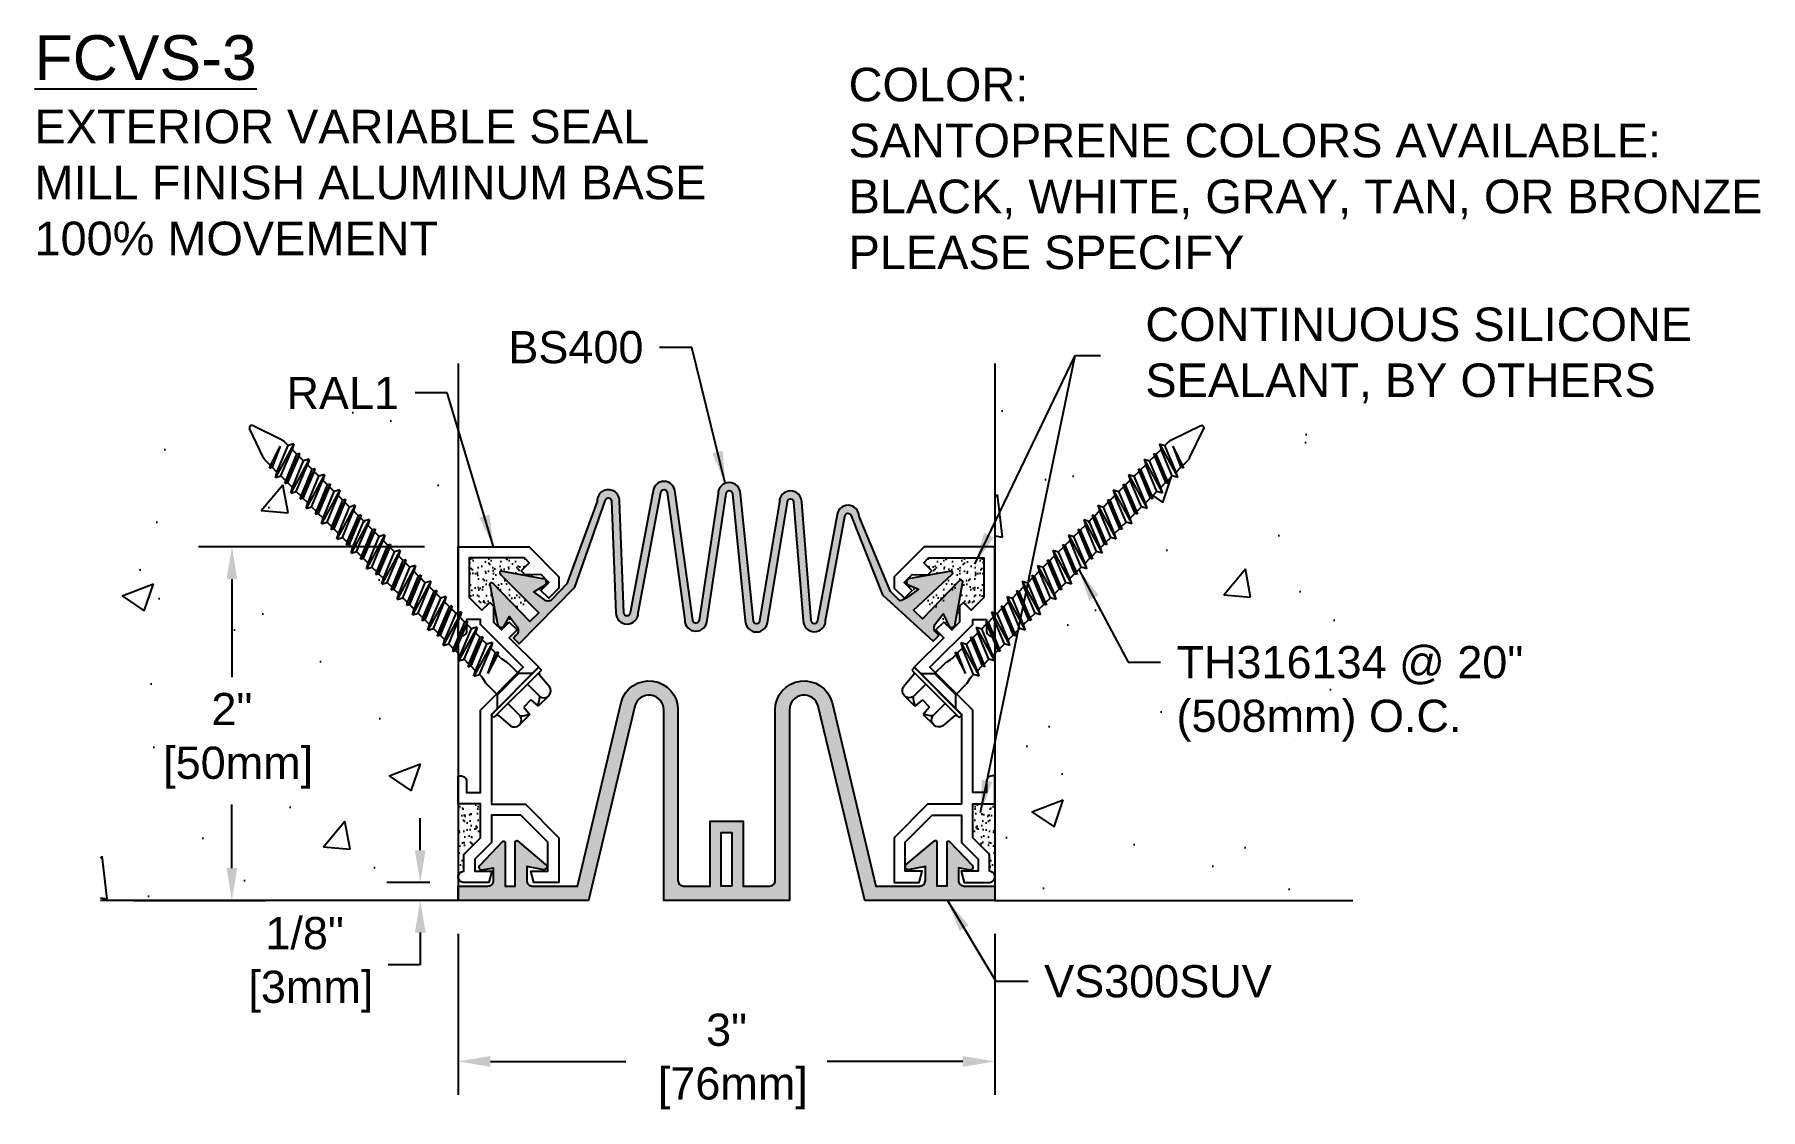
# Model space of a CAD drawing. Header units: inches. Extents: x -0.51 to 9.13, y 2.14 to 8.15.
import ezdxf

# ---------------------------------------------------------------- set-up
doc = ezdxf.new("R2010")
doc.units = ezdxf.units.IN
doc.header["$MEASUREMENT"] = 0
for name, color, linetype in [('Anchors', 4, 'Continuous'), ('Conditions', 1, 'Continuous'), ('Dimensions', 3, 'Continuous'), ('Fillers', 2, 'Continuous'), ('Metals', 7, 'Continuous'), ('Text', 2, 'Continuous')]:
    doc.layers.add(name, color=color, linetype=linetype)
doc.styles.add('Arial', font='arial.ttf')
doc.dimstyles.new('Arial', dxfattribs={"dimtxt": 0.18, "dimasz": 0.18, "dimexe": 0.1875, "dimexo": 0.1875, "dimgap": 0.09, "dimtad": 0, "dimtih": 1, "dimtoh": 1, "dimdec": 4, "dimzin": 0, "dimdsep": 46, "dimlunit": 4, "dimtxsty": 'Arial', "dimcen": 0.09, "dimadec": 0, "dimazin": 0, "dimtfac": 1, "dimtdec": 4, "dimtofl": 0, "dimtmove": 0, "dimatfit": 3, "dimfxl": 0, "dimfrac": 2, "dimtolj": 1, "dimtzin": 0, "dimarcsym": 0})
pattern_1 = [(142.5, (6.708483, 0), (0.0020473, 0.06262177), [0, -0.0494, 0, -0.05525, 0, -0.0528125]), (172.5, (6.70848, 0), (-0.0575177, 0.0917197), [0, -0.02665, 0, -0.044525, 0, -0.0170625]), (212.5, (6.74846, 0), (-0.1012096, 0.0001839), [0, -0.01625, 0, -0.0585, 0, -0.076375]), (222.5, (6.74846, 0), (-0.0976991, 0.0285245), [0, -0.008125, 0, -0.03835, 0, -0.043875])]

# ---------------------------------------------------------------- blocks, each defined once
blk = doc.blocks.new('A$CB0F2')
blk.add_lwpolyline([(0.029, 0.0023, -0.958439), (0.0317, 0.0642), (0.0317, 0.1582), (0.1247, 0.2512), (0.1247, 0.4422), (0.0007, 0.4422), (0.0007, 0.5972), (0.0167, 0.5972, -0.414214), (0.0477, 0.5662), (0.0477, 0.5042), (0.1247, 0.5042), (0.1247, 0.9649), (0.3641, 1.2043), (0.1247, 1.4438), (0.1247, 1.4712), (0.0477, 1.4712), (0.0477, 1.4092, -0.414214), (0.0167, 1.3782), (0.0007, 1.3782), (0.0007, 1.8772), (0.397, 1.8772), (0.5637, 1.7105), (0.5637, 1.6471), (0.507, 1.5904), (0.4631, 1.6343), (0.5077, 1.6788), (0.4638, 1.7226), (0.3755, 1.7219), (0.3535, 1.7439), (0.3981, 1.7884), (0.3713, 1.8152), (0.0627, 1.8152), (0.0627, 1.5935), (0.1329, 1.5232), (0.1768, 1.5671), (0.1987, 1.5452), (0.1987, 1.4575), (0.2425, 1.4136), (0.2864, 1.4575), (0.3302, 1.4136), (0.2864, 1.3698), (0.4518, 1.2043), (0.1867, 0.9392), (0.1867, 0.4392), (0.3767, 0.4392), (0.5637, 0.2522), (0.5637, 0.0022), (0.4233, 0.0022), (0.4067, 0.0642), (0.5017, 0.0642), (0.5017, 0.2265), (0.351, 0.3772), (0.1867, 0.3772), (0.1867, 0.2255), (0.0937, 0.1325), (0.0937, 0.0642), (0.1887, 0.0642), (0.172, 0.0022), (0.029, 0.0022)], format="xyb")
blk = doc.blocks.new('ral1')
blk.add_blockref('A$CB0F2', (-0.029, -0.0022))
blk = doc.blocks.new('Th316134')
for p, q in [((-0.0968, 1.8775), (-0.0272, 1.8775)), ((-0.0233, 1.8325), (-0.0272, 1.8775)), ((0.0232, 1.8325), (0.0272, 1.8775)), ((0.0272, 1.8775), (0.0967, 1.8775)), ((-0.1352, 1.779), (-0.129, 1.8501)), ((-0.0645, 1.7688), (-0.0645, 1.8501)), ((-0.0233, 1.8325), (0.0232, 1.8325)), ((0.0645, 1.7688), (0.0645, 1.8501)), ((0.1352, 1.779), (0.129, 1.8501)), ((-0.1568, 1.75), (-0.1568, 1.7688)), ((-0.1568, 1.7688), (0.1567, 1.7688)), ((-0.1568, 1.75), (0.1567, 1.75)), ((-0.1148, 1.75), (-0.0698, 1.705)), ((-0.0698, 1.705), (-0.0698, 1.6379)), ((-0.0698, 1.705), (0.0697, 1.705)), ((0.1148, 1.75), (0.0697, 1.705)), ((0.0697, 1.705), (0.0697, 1.6379)), ((0.1567, 1.7688), (0.1567, 1.75)), ((-0.0687, 1.6283), (-0.0633, 1.6023)), ((0.0687, 1.6283), (0.0633, 1.6023)), ((-0.0863, 1.5156), (0.0862, 1.5664)), ((-0.0737, 1.5664), (0.0321, 1.6029)), ((-0.0737, 1.5664), (-0.0623, 1.5726)), ((-0.0737, 1.5664), (-0.0623, 1.5602)), ((-0.0623, 1.5726), (0.0321, 1.6029)), ((0.0321, 1.6029), (-0.0623, 1.5602)), ((-0.0623, 1.5927), (-0.0623, 1.5726)), ((0.0623, 1.5793), (-0.0623, 1.5285)), ((-0.0623, 1.5602), (-0.0623, 1.5285)), ((0.0623, 1.5535), (-0.0623, 1.5027)), ((0.0623, 1.5927), (0.0623, 1.5793)), ((0.0862, 1.5664), (0.0623, 1.5793)), ((0.0862, 1.5664), (0.0623, 1.5535)), ((0.0623, 1.5535), (0.0623, 1.5218)), ((-0.0863, 1.5156), (-0.0623, 1.5285)), ((-0.0863, 1.5156), (-0.0623, 1.5027)), ((-0.0863, 1.4141), (0.0862, 1.4648)), ((-0.0737, 1.4648), (0.0737, 1.5156)), ((-0.0737, 1.4648), (-0.0623, 1.471)), ((-0.0737, 1.4648), (-0.0623, 1.4587)), ((-0.0623, 1.471), (0.0623, 1.5218)), ((0.0623, 1.5095), (-0.0623, 1.4587)), ((-0.0623, 1.5027), (-0.0623, 1.471)), ((0.0623, 1.4778), (-0.0623, 1.427)), ((-0.0623, 1.4587), (-0.0623, 1.427)), ((0.0623, 1.4519), (-0.0623, 1.4011)), ((0.0737, 1.5156), (0.0623, 1.5218)), ((0.0737, 1.5156), (0.0623, 1.5095)), ((0.0623, 1.5095), (0.0623, 1.4778)), ((0.0862, 1.4648), (0.0623, 1.4778)), ((0.0862, 1.4648), (0.0623, 1.4519)), ((0.0623, 1.4519), (0.0623, 1.4202)), ((-0.0863, 1.4141), (-0.0623, 1.427)), ((-0.0863, 1.4141), (-0.0623, 1.4011)), ((-0.0737, 1.3633), (0.0737, 1.4141)), ((-0.0623, 1.3694), (0.0623, 1.4202)), ((0.0623, 1.4079), (-0.0623, 1.3571)), ((-0.0623, 1.4011), (-0.0623, 1.3694)), ((0.0623, 1.3762), (-0.0623, 1.3254)), ((0.0737, 1.4141), (0.0623, 1.4202)), ((0.0737, 1.4141), (0.0623, 1.4079)), ((0.0623, 1.4079), (0.0623, 1.3762)), ((0.0862, 1.3633), (0.0623, 1.3762)), ((-0.0863, 1.3125), (0.0862, 1.3633)), ((-0.0863, 1.3125), (-0.0623, 1.3254)), ((-0.0863, 1.3125), (-0.0623, 1.2996)), ((-0.0737, 1.3633), (-0.0623, 1.3694)), ((-0.0737, 1.3633), (-0.0623, 1.3571)), ((-0.0737, 1.2617), (0.0737, 1.3125)), ((-0.0623, 1.3571), (-0.0623, 1.3254)), ((0.0623, 1.3504), (-0.0623, 1.2996)), ((-0.0623, 1.2679), (0.0623, 1.3187)), ((0.0623, 1.3063), (-0.0623, 1.2556)), ((-0.0623, 1.2996), (-0.0623, 1.2679)), ((0.0862, 1.3633), (0.0623, 1.3504)), ((0.0623, 1.3504), (0.0623, 1.3187)), ((0.0737, 1.3125), (0.0623, 1.3187)), ((0.0737, 1.3125), (0.0623, 1.3063)), ((0.0623, 1.3063), (0.0623, 1.2746)), ((-0.0863, 1.2109), (0.0862, 1.2617)), ((-0.0863, 1.2109), (-0.0623, 1.2239)), ((-0.0863, 1.2109), (-0.0623, 1.198)), ((-0.0737, 1.2617), (-0.0623, 1.2679)), ((-0.0737, 1.2617), (-0.0623, 1.2556)), ((-0.0737, 1.1602), (0.0737, 1.2109)), ((0.0623, 1.2746), (-0.0623, 1.2239)), ((-0.0623, 1.2556), (-0.0623, 1.2239)), ((0.0623, 1.2488), (-0.0623, 1.198)), ((-0.0623, 1.1663), (0.0623, 1.2171)), ((0.0862, 1.2617), (0.0623, 1.2746)), ((0.0862, 1.2617), (0.0623, 1.2488)), ((0.0623, 1.2488), (0.0623, 1.2171)), ((0.0737, 1.2109), (0.0623, 1.2171)), ((0.0737, 1.2109), (0.0623, 1.2048)), ((-0.0863, 1.1094), (0.0862, 1.1602)), ((-0.0737, 1.1602), (-0.0623, 1.1663)), ((-0.0737, 1.1602), (-0.0623, 1.154)), ((0.0623, 1.2048), (-0.0623, 1.154)), ((-0.0623, 1.198), (-0.0623, 1.1663)), ((0.0623, 1.1731), (-0.0623, 1.1223)), ((-0.0623, 1.154), (-0.0623, 1.1223)), ((0.0623, 1.1472), (-0.0623, 1.0965)), ((0.0623, 1.2048), (0.0623, 1.1731)), ((0.0862, 1.1602), (0.0623, 1.1731)), ((0.0862, 1.1602), (0.0623, 1.1472)), ((0.0623, 1.1472), (0.0623, 1.1155)), ((-0.0863, 1.1094), (-0.0623, 1.1223)), ((-0.0863, 1.1094), (-0.0623, 1.0965)), ((-0.0863, 1.0078), (0.0862, 1.0586)), ((-0.0737, 1.0586), (0.0737, 1.1094)), ((-0.0737, 1.0586), (-0.0623, 1.0648)), ((-0.0737, 1.0586), (-0.0623, 1.0524)), ((-0.0623, 1.0648), (0.0623, 1.1155)), ((0.0623, 1.1032), (-0.0623, 1.0524)), ((-0.0623, 1.0965), (-0.0623, 1.0648)), ((0.0623, 1.0715), (-0.0623, 1.0207)), ((-0.0623, 1.0524), (-0.0623, 1.0207)), ((0.0737, 1.1094), (0.0623, 1.1155)), ((0.0737, 1.1094), (0.0623, 1.1032)), ((0.0623, 1.1032), (0.0623, 1.0715)), ((0.0862, 1.0586), (0.0623, 1.0715)), ((0.0862, 1.0586), (0.0623, 1.0457)), ((-0.0863, 1.0078), (-0.0623, 1.0207)), ((-0.0863, 1.0078), (-0.0623, 0.9949)), ((-0.0737, 0.957), (0.0737, 1.0078)), ((0.0623, 1.0457), (-0.0623, 0.9949)), ((-0.0623, 0.9632), (0.0623, 1.014)), ((0.0623, 1.0016), (-0.0623, 0.9509)), ((-0.0623, 0.9949), (-0.0623, 0.9632)), ((0.0623, 0.97), (-0.0623, 0.9192)), ((0.0623, 1.0457), (0.0623, 1.014)), ((0.0737, 1.0078), (0.0623, 1.014)), ((0.0737, 1.0078), (0.0623, 1.0016)), ((0.0623, 1.0016), (0.0623, 0.97)), ((0.0862, 0.957), (0.0623, 0.97)), ((-0.0863, 0.9063), (0.0862, 0.957)), ((-0.0863, 0.9063), (-0.0623, 0.9192)), ((-0.0863, 0.9063), (-0.0623, 0.8933)), ((-0.0737, 0.957), (-0.0623, 0.9632)), ((-0.0737, 0.957), (-0.0623, 0.9509)), ((-0.0737, 0.8555), (0.0737, 0.9063)), ((-0.0623, 0.9509), (-0.0623, 0.9192)), ((0.0623, 0.9441), (-0.0623, 0.8933)), ((-0.0623, 0.8616), (0.0623, 0.9124)), ((0.0623, 0.9001), (-0.0623, 0.8493)), ((-0.0623, 0.8933), (-0.0623, 0.8616)), ((0.0862, 0.957), (0.0623, 0.9441)), ((0.0623, 0.9441), (0.0623, 0.9124)), ((0.0737, 0.9063), (0.0623, 0.9124)), ((0.0737, 0.9063), (0.0623, 0.9001)), ((0.0623, 0.9001), (0.0623, 0.8684)), ((-0.0863, 0.8047), (0.0862, 0.8555)), ((-0.0863, 0.8047), (-0.0623, 0.8176)), ((-0.0737, 0.8555), (-0.0623, 0.8616)), ((-0.0737, 0.8555), (-0.0623, 0.8493)), ((0.0623, 0.8684), (-0.0623, 0.8176)), ((-0.0623, 0.8493), (-0.0623, 0.8176)), ((0.0623, 0.8425), (-0.0623, 0.7918)), ((-0.0623, 0.7601), (0.0623, 0.8109)), ((0.0862, 0.8555), (0.0623, 0.8684)), ((0.0862, 0.8555), (0.0623, 0.8425)), ((0.0623, 0.8425), (0.0623, 0.8109)), ((0.0737, 0.8047), (0.0623, 0.8109)), ((-0.0863, 0.8047), (-0.0623, 0.7918)), ((-0.0863, 0.7031), (0.0862, 0.7539)), ((-0.0737, 0.7539), (0.0737, 0.8047)), ((-0.0737, 0.7539), (-0.0623, 0.7601)), ((-0.0737, 0.7539), (-0.0623, 0.7477)), ((0.0623, 0.7985), (-0.0623, 0.7477)), ((-0.0623, 0.7918), (-0.0623, 0.7601)), ((0.0623, 0.7668), (-0.0623, 0.716)), ((-0.0623, 0.7477), (-0.0623, 0.716)), ((0.0623, 0.741), (-0.0623, 0.6902)), ((0.0737, 0.8047), (0.0623, 0.7985)), ((0.0623, 0.7985), (0.0623, 0.7668)), ((0.0862, 0.7539), (0.0623, 0.7668)), ((0.0862, 0.7539), (0.0623, 0.741)), ((0.0623, 0.7488), (0.0623, 0.7171)), ((-0.0863, 0.7031), (-0.0623, 0.716)), ((-0.0863, 0.7031), (-0.0623, 0.6902)), ((-0.0863, 0.6094), (0.0862, 0.6602)), ((-0.0737, 0.6602), (0.0737, 0.7109)), ((-0.0737, 0.6602), (-0.0623, 0.6663)), ((-0.0737, 0.6602), (-0.0623, 0.654)), ((-0.0623, 0.6663), (0.0623, 0.7171)), ((0.0623, 0.7048), (-0.0623, 0.654)), ((-0.0623, 0.698), (-0.0623, 0.6663)), ((0.0623, 0.6731), (-0.0623, 0.6223)), ((-0.0623, 0.654), (-0.0623, 0.6223)), ((0.0623, 0.6472), (-0.0623, 0.5965)), ((0.0737, 0.7109), (0.0623, 0.7171)), ((0.0737, 0.7109), (0.0623, 0.7048)), ((0.0623, 0.7048), (0.0623, 0.6731)), ((0.0862, 0.6602), (0.0623, 0.6731)), ((0.0862, 0.6602), (0.0623, 0.6472)), ((0.0623, 0.6472), (0.0623, 0.6155)), ((-0.0863, 0.6094), (-0.0623, 0.6223)), ((-0.0863, 0.6094), (-0.0623, 0.5965)), ((-0.0737, 0.5586), (0.0737, 0.6094)), ((-0.0737, 0.5586), (-0.0623, 0.5648)), ((-0.0623, 0.5648), (0.0623, 0.6155)), ((0.0623, 0.6032), (-0.0623, 0.5524)), ((-0.0623, 0.5965), (-0.0623, 0.5648)), ((0.0623, 0.5715), (-0.0623, 0.5207)), ((0.0737, 0.6094), (0.0623, 0.6155)), ((0.0737, 0.6094), (0.0623, 0.6032)), ((0.0623, 0.6032), (0.0623, 0.5715)), ((0.0862, 0.5586), (0.0623, 0.5715)), ((-0.0863, 0.5078), (0.0862, 0.5586)), ((-0.0863, 0.5078), (-0.0623, 0.5207)), ((-0.0863, 0.5078), (-0.0623, 0.4949)), ((-0.0737, 0.5586), (-0.0623, 0.5524)), ((-0.0737, 0.457), (0.0737, 0.5078)), ((-0.0623, 0.5524), (-0.0623, 0.5207)), ((0.0623, 0.5457), (-0.0623, 0.4949)), ((-0.0623, 0.4632), (0.0623, 0.514)), ((0.0623, 0.5016), (-0.0623, 0.4509)), ((-0.0623, 0.4949), (-0.0623, 0.4632)), ((0.0862, 0.5586), (0.0623, 0.5457)), ((0.0623, 0.5457), (0.0623, 0.514)), ((0.0737, 0.5078), (0.0623, 0.514)), ((0.0737, 0.5078), (0.0623, 0.5016)), ((0.0623, 0.5016), (0.0623, 0.47)), ((-0.0863, 0.4063), (0.0862, 0.457)), ((-0.0863, 0.4063), (-0.0623, 0.4192)), ((-0.0863, 0.4063), (-0.0623, 0.3933)), ((-0.0737, 0.457), (-0.0623, 0.4632)), ((-0.0737, 0.457), (-0.0623, 0.4509)), ((-0.0737, 0.3555), (0.0737, 0.4063)), ((0.0623, 0.47), (-0.0623, 0.4192)), ((-0.0623, 0.4509), (-0.0623, 0.4192)), ((0.0623, 0.4441), (-0.0623, 0.3933)), ((-0.0623, 0.3616), (0.0623, 0.4124)), ((0.0862, 0.457), (0.0623, 0.47)), ((0.0862, 0.457), (0.0623, 0.4441)), ((0.0623, 0.4441), (0.0623, 0.4124)), ((0.0737, 0.4063), (0.0623, 0.4124)), ((0.0737, 0.4063), (0.0623, 0.4001)), ((-0.0863, 0.3047), (0.0862, 0.3555)), ((-0.0737, 0.3555), (-0.0623, 0.3616)), ((-0.0737, 0.3555), (-0.0623, 0.3493)), ((0.0623, 0.4001), (-0.0623, 0.3493)), ((-0.0623, 0.3933), (-0.0623, 0.3616)), ((0.0623, 0.3684), (-0.0623, 0.3176)), ((-0.0623, 0.3493), (-0.0623, 0.3176)), ((0.0623, 0.3425), (-0.0623, 0.2918)), ((0.0623, 0.4001), (0.0623, 0.3684)), ((0.0862, 0.3555), (0.0623, 0.3684)), ((0.0862, 0.3555), (0.0623, 0.3425)), ((0.0623, 0.3425), (0.0623, 0.3109)), ((-0.0863, 0.3047), (-0.0623, 0.3176)), ((-0.0863, 0.3047), (-0.0623, 0.2918)), ((-0.0863, 0.2031), (0.0862, 0.2539)), ((-0.0737, 0.2539), (0.0737, 0.3047)), ((-0.0737, 0.2539), (-0.0623, 0.2601)), ((-0.0737, 0.2539), (-0.0623, 0.2477)), ((-0.0623, 0.2601), (0.0623, 0.3109)), ((0.0623, 0.2985), (-0.0623, 0.2477)), ((-0.0623, 0.2918), (-0.0623, 0.2601)), ((0.0623, 0.2668), (-0.0623, 0.216)), ((-0.0623, 0.2477), (-0.0623, 0.216)), ((0.0737, 0.3047), (0.0623, 0.3109)), ((0.0737, 0.3047), (0.0623, 0.2985)), ((0.0623, 0.2985), (0.0623, 0.2668)), ((0.0862, 0.2539), (0.0623, 0.2668)), ((0.0862, 0.2539), (0.0623, 0.241)), ((-0.0863, 0.2031), (-0.0623, 0.216)), ((-0.0863, 0.2031), (-0.0623, 0.1902)), ((0.0623, 0.241), (-0.0623, 0.1902)), ((-0.0623, 0.1902), (-0.0623, 0.1643)), ((-0.0335, 0.1662), (0.0623, 0.2093)), ((-0.0335, 0.1662), (0.0737, 0.2031)), ((0.0623, 0.197), (-0.0335, 0.1662)), ((0.0623, 0.241), (0.0623, 0.2093)), ((0.0737, 0.2031), (0.0623, 0.2093)), ((0.0737, 0.2031), (0.0623, 0.197)), ((0.0623, 0.197), (0.0623, 0.1643)), ((-0.0596, 0.149), (-0.0096, 0.0062)), ((0.0596, 0.149), (0.0096, 0.0062))]:
    blk.add_line(p, q)
for centre, radius, start, end in [((-0.0968, 1.8448), 0.0327, 9.28497, 170.71503), ((0, 1.7879), 0.0896, 107.42152, 136.04074), ((0, 1.7879), 0.0896, 43.95926, 72.57848), ((0.0967, 1.8448), 0.0327, 9.28497, 170.71503), ((-0.1464, 1.78), 0.0112, 270, 355), ((0.1464, 1.78), 0.0112, 185, 270), ((-0.0233, 1.6379), 0.0465, 180, 191.9357), ((0.0232, 1.6379), 0.0465, 348.0643, 0), ((-0.1088, 1.5927), 0.0465, 0, 11.9357), ((0.1088, 1.5927), 0.0465, 168.0643, 180), ((-0.0158, 0.1643), 0.0465, 180, 199.30575), ((0.0158, 0.1643), 0.0465, 340.69425, 0), ((0, 0.0106), 0.0106, 204.10008, 335.89992)]:
    blk.add_arc(centre, radius, start, end)
blk = doc.blocks.new('*D4')
at = {"layer": 'Defpoints', "color": 0}
for p in [(1.8542, 3.3069), (4.8542, 3.3069), (1.8542, 2.4068)]:
    blk.add_point(p, dxfattribs=at)
at = {"layer": 'Dimensions', "color": 0, "lineweight": -2}
for p, q in [((1.8542, 3.1194), (1.8542, 2.2193)), ((4.8542, 3.1194), (4.8542, 2.2193)), ((2.0342, 2.4068), (2.7919, 2.4068)), ((4.6742, 2.4068), (3.9166, 2.4068))]:
    blk.add_line(p, q, dxfattribs=at)
at = {"layer": 'Dimensions', "color": 0}
for points in [[(2.0342, 2.4368), (2.0342, 2.3768), (1.8542, 2.4068)], [(4.6742, 2.4368), (4.6742, 2.3768), (4.8542, 2.4068)]]:
    blk.add_solid(points, dxfattribs=at)
at = {"layer": 'Dimensions', "color": 0, "insert": (3.3542, 2.4068), "char_height": 0.18, "attachment_point": 5, "style": 'Arial'}
blk.add_mtext('\\A1;3"\\P [76mm]', dxfattribs=at)
blk = doc.blocks.new('*D5')
at = {"layer": 'Defpoints', "color": 0}
for p in [(1.8542, 5.2822), (-0.1458, 3.3069), (0.5895, 3.3069)]:
    blk.add_point(p, dxfattribs=at)
at = {"layer": 'Dimensions', "color": 0, "lineweight": -2}
for p, q in [((1.6667, 5.2822), (0.402, 5.2822)), ((0.5895, 5.1022), (0.5895, 4.5546)), ((0.5895, 3.4869), (0.5895, 3.8432)), ((0.0417, 3.3069), (0.777, 3.3069))]:
    blk.add_line(p, q, dxfattribs=at)
at = {"layer": 'Dimensions', "color": 0}
for points in [[(0.5595, 5.1022), (0.6195, 5.1022), (0.5895, 5.2822)], [(0.5595, 3.4869), (0.6195, 3.4869), (0.5895, 3.3069)]]:
    blk.add_solid(points, dxfattribs=at)
at = {"layer": 'Dimensions', "color": 0, "insert": (0.5895, 4.1989), "char_height": 0.18, "attachment_point": 5, "style": 'Arial'}
blk.add_mtext('\\A1;2"\\P [50mm]', dxfattribs=at)
blk = doc.blocks.new('*D6')
at = {"layer": 'Defpoints', "color": 0}
for p in [(1.8826, 3.4072), (1.6421, 3.3069), (1.8542, 3.3069)]:
    blk.add_point(p, dxfattribs=at)
at = {"layer": 'Dimensions', "color": 0, "lineweight": -2}
for p, q in [((1.6421, 3.5872), (1.6421, 3.7672)), ((1.6951, 3.4072), (1.4546, 3.4072)), ((1.6667, 3.3069), (1.4546, 3.3069)), ((1.6421, 3.1269), (1.6421, 2.9469)), ((1.6421, 2.9469), (1.4621, 2.9469))]:
    blk.add_line(p, q, dxfattribs=at)
at = {"layer": 'Dimensions', "color": 0}
for points in [[(1.6121, 3.5872), (1.6721, 3.5872), (1.6421, 3.4072)], [(1.6121, 3.1269), (1.6721, 3.1269), (1.6421, 3.3069)]]:
    blk.add_solid(points, dxfattribs=at)
at = {"layer": 'Dimensions', "color": 0, "insert": (0.996, 2.9469), "char_height": 0.18, "attachment_point": 5, "style": 'Arial'}
blk.add_mtext('\\A1;1/8"\\P [3mm]', dxfattribs=at)
blk = doc.blocks.new('bs400')
at = {"layer": 'Fillers'}
blk.add_hatch(color=256, dxfattribs=at).paths.add_polyline_path([(3.4317, 5.5795, 1), (3.3067, 5.5795), (3.2002, 4.8735, -1), (3.1652, 4.8735), (3.0672, 5.5857, 1), (2.9422, 5.5857), (2.8156, 4.9137, -1), (2.7806, 4.9137), (2.7558, 5.5393, 1.03026), (2.6314, 5.5361), (2.4618, 5.0755), (2.3794, 4.9894, -0.427453), (2.3346, 4.9884), (2.277, 5.0307), (2.3426, 5.0703, 0.699658), (2.3267, 5.1044), (2.095, 5.1472, 0.637589), (2.0888, 5.1301), (2.3045, 4.9144), (2.255, 4.8649), (2.0473, 5.0793, 0.67662), (2.0303, 5.072), (2.0747, 4.8526, 0.684825), (2.1088, 4.8375), (2.1401, 4.8934), (2.1853, 4.8335, -0.379282), (2.1765, 4.7864), (2.1631, 4.773), (2.1949, 4.7412), (2.5068, 5.0569), (2.6758, 5.5393, -1), (2.7108, 5.5393), (2.7356, 4.9137, 1), (2.8606, 4.9137), (2.9872, 5.5857, -1), (3.0222, 5.5857), (3.1202, 4.8735, 1), (3.2452, 4.8735), (3.3517, 5.5795, -1), (3.3867, 5.5795), (3.4591, 4.8697, 1), (3.5841, 4.8697), (3.6942, 5.5324, -1), (3.7292, 5.5324), (3.7827, 4.8704, 1), (3.9077, 4.8704), (4.0156, 5.4526, -0.91191), (4.0505, 5.4557), (4.2257, 5.0139), (4.5093, 4.7561), (4.5411, 4.7879), (4.5277, 4.8013, -0.379282), (4.5189, 4.8484), (4.5641, 4.9083), (4.5983, 4.8379, 0.684825), (4.6324, 4.853), (4.6739, 5.0869, 0.67662), (4.6568, 5.0942), (4.4492, 4.8798), (4.3997, 4.9293), (4.6154, 5.1292, 0.637589), (4.6091, 5.1462), (4.3811, 5.1053, 0.699658), (4.3653, 5.0712), (4.4272, 5.0456), (4.3696, 5.0033, -0.104684), (4.3226, 4.9806), (4.2707, 5.0325), (4.0956, 5.4526, 1), (3.9706, 5.4526), (3.8627, 4.8704, -1), (3.8277, 4.8704), (3.7742, 5.5324, 1), (3.6492, 5.5324), (3.5391, 4.8697, -1), (3.5041, 4.8697)])
blk.add_lwpolyline([(3.3517, 5.5795, -1), (3.3867, 5.5795), (3.4591, 4.8697, 1), (3.5841, 4.8697), (3.6942, 5.5324, -1), (3.7292, 5.5324), (3.7827, 4.8704, 1), (3.9077, 4.8704), (4.0156, 5.4526, -0.91191), (4.0505, 5.4557), (4.2257, 5.0139), (4.5093, 4.7561), (4.5411, 4.7879), (4.5277, 4.8013, -0.379282), (4.5189, 4.8484), (4.5641, 4.9083), (4.5983, 4.8379, 0.684825), (4.6324, 4.853), (4.6739, 5.0869, 0.67662), (4.6568, 5.0942), (4.4492, 4.8798), (4.3997, 4.9293), (4.6154, 5.1292, 0.637589), (4.6091, 5.1462), (4.3811, 5.1053, 0.699658), (4.3653, 5.0712), (4.4272, 5.0456), (4.3696, 5.0033, -0.104684), (4.3226, 4.9806), (4.2707, 5.0325), (4.0956, 5.4526, 1), (3.9706, 5.4526), (3.8627, 4.8704, -1), (3.8277, 4.8704), (3.7742, 5.5324, 1), (3.6492, 5.5324), (3.5391, 4.8697, -1), (3.5041, 4.8697), (3.4317, 5.5795, 1), (3.3067, 5.5795), (3.2002, 4.8735, -1), (3.1652, 4.8735), (3.0672, 5.5857, 1), (2.9422, 5.5857), (2.8156, 4.9137, -1), (2.7806, 4.9137), (2.7558, 5.5393, 1.03026), (2.6314, 5.5361), (2.4618, 5.0755), (2.3785, 4.9884, -0.414214), (2.3346, 4.9884), (2.277, 5.0307), (2.3426, 5.0703, 0.699658), (2.3267, 5.1044), (2.095, 5.1472, 0.637589), (2.0888, 5.1301), (2.3045, 4.9144), (2.255, 4.8649), (2.0473, 5.0793, 0.67662), (2.0303, 5.072), (2.0747, 4.8526, 0.684825), (2.1088, 4.8375), (2.1401, 4.8934), (2.1853, 4.8335, -0.379282), (2.1765, 4.7864), (2.1631, 4.773), (2.1949, 4.7412), (2.5068, 5.0569), (2.6758, 5.5393, -1), (2.7108, 5.5393), (2.7356, 4.9137, 1), (2.8606, 4.9137), (2.9872, 5.5857, -1), (3.0222, 5.5857), (3.1202, 4.8735, 1), (3.2452, 4.8735)], format="xyb", close=True, dxfattribs=at)
blk = doc.blocks.new('VS300S')
h = blk.add_hatch(color=256)
h.paths.add_polyline_path([(6.2085, 0.0953, -0.414214), (6.2395, 0.0643), (6.2395, -0.8892, 0.876907), (6.558, -0.9311), (6.8017, 0.0953), (7.054, 0.0953, -0.414214), (7.085, 0.0643), (7.085, -0.0136), (6.9887, 0.0045, 0.699658), (6.9783, -0.024), (7.1363, -0.1569, 0.637589), (7.1496, -0.1508), (7.1496, 0.0954), (7.2061, 0.0954), (7.2061, -0.148, 0.67662), (7.22, -0.1535), (7.3476, -0.0199, 0.635343), (7.3352, 0.0066), (7.2706, -0.0055), (7.2706, 0.0643, -0.414214), (7.3016, 0.0953), (7.468, 0.0953), (7.468, 0.1753), (6.74, 0.1753), (6.4818, -0.9059, -0.90243), (6.3195, -0.8892), (6.3195, 0.1753), (5.6166, 0.1753), (5.6166, -0.8892, -0.902571), (5.4543, -0.9058), (5.1961, 0.1753), (4.4681, 0.1753), (4.4681, 0.0953), (4.6405, 0.0953, -0.414214), (4.6715, 0.0643), (4.6715, -0.0059), (4.6069, 0.0062, 0.635343), (4.5945, -0.0202), (4.7221, -0.1539, 0.67662), (4.736, -0.1484), (4.736, 0.095), (4.7925, 0.095), (4.7925, -0.1512, 0.637589), (4.8058, -0.1573), (4.9637, -0.0244, 0.699658), (4.9533, 0.0041), (4.857, -0.014), (4.857, 0.0643, -0.414214), (4.888, 0.0953), (5.1344, 0.0953), (5.3781, -0.9311, 0.876907), (5.6966, -0.8892), (5.6966, 0.0643, -0.414214), (5.7276, 0.0953), (5.8761, 0.0953), (5.8761, -0.2667), (6.0601, -0.2667), (6.0601, 0.0953)])
h.paths.add_polyline_path([(5.9981, 0.0953), (5.9381, 0.0953), (5.9381, -0.2047), (5.9981, -0.2047)], flags=17)
blk.add_lwpolyline([(5.6966, -0.8892, -0.876907), (5.3781, -0.9311), (5.1344, 0.0953), (4.888, 0.0953, 0.414214), (4.857, 0.0643), (4.857, -0.014), (4.9533, 0.0041, -0.699658), (4.9637, -0.0244), (4.8058, -0.1573, -0.637589), (4.7925, -0.1512), (4.7925, 0.095), (4.736, 0.095), (4.736, -0.1484, -0.67662), (4.7221, -0.1539), (4.596, -0.0219, -0.684825), (4.6069, 0.0062), (4.6715, -0.0059), (4.6715, 0.0643, 0.414214), (4.6405, 0.0953), (4.4681, 0.0953), (4.4681, 0.1753), (5.1961, 0.1753), (5.4555, -0.9106, 0.875864), (5.6166, -0.8892), (5.6166, 0.1753), (6.3195, 0.1753), (6.3195, -0.8892, 0.876001), (6.4806, -0.9106), (6.74, 0.1753), (7.468, 0.1753), (7.468, 0.0953), (7.3016, 0.0953, 0.414214), (7.2706, 0.0643), (7.2706, -0.0055), (7.3352, 0.0066, -0.684825), (7.346, -0.0215), (7.22, -0.1535, -0.67662), (7.2061, -0.148), (7.2061, 0.0954), (7.1496, 0.0954), (7.1496, -0.1508, -0.637589), (7.1363, -0.1569), (6.9783, -0.024, -0.699658), (6.9887, 0.0045), (7.085, -0.0136), (7.085, 0.0643, 0.414214), (7.054, 0.0953), (6.8017, 0.0953), (6.558, -0.9311, -0.876907), (6.2395, -0.8892), (6.2395, 0.0643, 0.414214), (6.2085, 0.0953), (6.0601, 0.0953), (6.0601, -0.2667), (5.8761, -0.2667), (5.8761, 0.0953), (5.7276, 0.0953, 0.414214), (5.6966, 0.0643)], format="xyb", close=True)
blk.add_lwpolyline([(5.9381, 0.0953), (5.9981, 0.0953), (5.9981, -0.2047), (5.9381, -0.2047)], close=True)

msp = doc.modelspace()

# ---------------------------------------------------------------- hatches: boundary and pattern name
at = {"layer": 'Conditions'}
h = msp.add_hatch(dxfattribs=at)
h.set_pattern_fill('AR-CONC', color=256, scale=0.25, style=0)
h.paths.add_polyline_path([(6.85424, 6.30693), (4.85424, 6.30693), (4.85424, 5.28221), (4.85649, 5.28221), (4.85649, 4.91334), (4.86623, 4.91042), (4.89304, 4.93723), (4.88857, 4.95212), (4.90347, 4.94765), (4.93027, 4.97446), (4.9209, 5.00569), (4.95214, 4.99632), (4.97894, 5.02313), (4.97448, 5.03802), (4.98937, 5.03356), (5.01618, 5.06036), (5.00681, 5.09159), (5.03804, 5.08223), (5.06485, 5.10903), (5.06038, 5.12393), (5.07527, 5.11946), (5.10208, 5.14627), (5.09271, 5.1775), (5.12394, 5.16813), (5.15075, 5.19494), (5.14628, 5.20983), (5.16118, 5.20536), (5.18798, 5.23217), (5.17862, 5.2634), (5.20985, 5.25403), (5.23665, 5.28084), (5.23219, 5.29573), (5.24708, 5.29127), (5.27389, 5.31807), (5.26452, 5.34931), (5.29575, 5.33994), (5.32256, 5.36674), (5.31809, 5.38164), (5.33298, 5.37717), (5.35979, 5.40398), (5.35042, 5.43521), (5.38166, 5.42584), (5.40185, 5.44604), (5.39739, 5.46093), (5.41228, 5.45647), (5.43909, 5.48327), (5.42972, 5.51451), (5.46095, 5.50514), (5.48776, 5.53194), (5.48329, 5.54684), (5.49818, 5.54237), (5.52499, 5.56918), (5.51562, 5.60041), (5.54686, 5.59104), (5.57366, 5.61785), (5.56919, 5.63274), (5.58409, 5.62827), (5.61089, 5.65508), (5.60153, 5.68631), (5.63276, 5.67695), (5.65957, 5.70375), (5.6551, 5.71864), (5.66999, 5.71418), (5.6968, 5.74098), (5.68743, 5.77222), (5.71866, 5.76285), (5.74547, 5.78966), (5.741, 5.80455), (5.7559, 5.80008), (5.7827, 5.82689), (5.77333, 5.85812), (5.80457, 5.84875), (5.82644, 5.87063, -0.084437), (5.84165, 5.88142), (6.00275, 5.95893, -0.7741233), (6.02005, 5.94163), (5.94254, 5.78054, -0.084437), (5.93174, 5.76532), (5.90415, 5.73773), (5.90862, 5.72284), (5.89373, 5.7273), (5.86692, 5.7005), (5.87629, 5.66926), (5.84505, 5.67863), (5.81825, 5.65183), (5.82272, 5.63693), (5.80782, 5.6414), (5.78102, 5.61459), (5.79038, 5.58336), (5.75915, 5.59273), (5.73234, 5.56592), (5.73681, 5.55103), (5.72192, 5.5555), (5.69511, 5.52869), (5.70448, 5.49746), (5.67325, 5.50682), (5.64644, 5.48002), (5.65091, 5.46512), (5.63601, 5.46959), (5.60921, 5.44278), (5.61858, 5.41155), (5.58734, 5.42092), (5.56054, 5.39411), (5.565, 5.37922), (5.55011, 5.38369), (5.5233, 5.35688), (5.53267, 5.32565), (5.50144, 5.33502), (5.47463, 5.30821), (5.4791, 5.29332), (5.46421, 5.29778), (5.44401, 5.27759), (5.45338, 5.24635), (5.42214, 5.25572), (5.39534, 5.22891), (5.3998, 5.21402), (5.38491, 5.21849), (5.3581, 5.19168), (5.36747, 5.16045), (5.33624, 5.16982), (5.30943, 5.14301), (5.3139, 5.12812), (5.29901, 5.13258), (5.2722, 5.10578), (5.28157, 5.07455), (5.25034, 5.08391), (5.22353, 5.05711), (5.228, 5.04221), (5.2131, 5.04668), (5.1863, 5.01987), (5.19566, 4.98864), (5.16443, 4.99801), (5.13763, 4.9712), (5.14209, 4.95631), (5.1272, 4.96078), (5.10039, 4.93397), (5.10976, 4.90274), (5.07853, 4.91211), (5.05172, 4.8853), (5.05619, 4.87041), (5.0413, 4.87487), (5.01449, 4.84807), (5.02386, 4.81683), (4.99263, 4.8262), (4.96582, 4.7994), (4.97029, 4.7845), (4.95539, 4.78897), (4.92859, 4.76216), (4.93795, 4.73093), (4.90672, 4.7403), (4.87992, 4.71349), (4.88438, 4.6986), (4.86949, 4.70307), (4.85424, 4.68782), (4.85424, 4.00221), (4.85649, 4.00221), (4.85649, 3.84721), (4.85424, 3.84721), (4.85424, 3.44979, -0.1939414), (4.85424, 3.42662), (4.85424, 3.30693), (6.85424, 3.30693)])
h.paths.add_polyline_path([(1.85424, 4.68782), (1.83899, 4.70307), (1.8241, 4.6986), (1.82857, 4.71349), (1.80176, 4.7403), (1.77053, 4.73093), (1.7799, 4.76216), (1.75309, 4.78897), (1.7382, 4.7845), (1.74266, 4.7994), (1.71586, 4.8262), (1.68463, 4.81683), (1.69399, 4.84807), (1.66719, 4.87487), (1.65229, 4.87041), (1.65676, 4.8853), (1.62995, 4.91211), (1.59872, 4.90274), (1.60809, 4.93397), (1.58128, 4.96078), (1.56639, 4.95631), (1.57086, 4.9712), (1.54405, 4.99801), (1.51282, 4.98864), (1.52219, 5.01987), (1.49538, 5.04668), (1.48049, 5.04221), (1.48495, 5.05711), (1.45815, 5.08391), (1.42691, 5.07455), (1.43628, 5.10578), (1.40948, 5.13258), (1.39458, 5.12812), (1.39905, 5.14301), (1.37224, 5.16982), (1.34101, 5.16045), (1.35038, 5.19168), (1.32357, 5.21849), (1.30868, 5.21402), (1.31315, 5.22891), (1.28634, 5.25572), (1.25511, 5.24635), (1.26447, 5.27759), (1.24428, 5.29778), (1.22938, 5.29332), (1.23385, 5.30821), (1.20704, 5.33502), (1.17581, 5.32565), (1.18518, 5.35688), (1.15837, 5.38369), (1.14348, 5.37922), (1.14795, 5.39411), (1.12114, 5.42092), (1.08991, 5.41155), (1.09927, 5.44278), (1.07247, 5.46959), (1.05758, 5.46512), (1.06204, 5.48002), (1.03524, 5.50682), (1.004, 5.49746), (1.01337, 5.52869), (0.98656, 5.5555), (0.97167, 5.55103), (0.97614, 5.56592), (0.94933, 5.59273), (0.9181, 5.58336), (0.92747, 5.61459), (0.90066, 5.6414), (0.88577, 5.63693), (0.89023, 5.65183), (0.86343, 5.67863), (0.8322, 5.66926), (0.84156, 5.7005), (0.81476, 5.7273), (0.79986, 5.72284), (0.80433, 5.73773), (0.77674, 5.76532, -0.084437), (0.76595, 5.78054), (0.68844, 5.94163, -0.7741233), (0.70573, 5.95893), (0.86683, 5.88142, -0.084437), (0.88204, 5.87063), (0.90392, 5.84875), (0.93515, 5.85812), (0.92578, 5.82689), (0.95259, 5.80008), (0.96748, 5.80455), (0.96301, 5.78966), (0.98982, 5.76285), (1.02105, 5.77222), (1.01168, 5.74098), (1.03849, 5.71418), (1.05338, 5.71864), (1.04892, 5.70375), (1.07572, 5.67695), (1.10696, 5.68631), (1.09759, 5.65508), (1.12439, 5.62827), (1.13929, 5.63274), (1.13482, 5.61785), (1.16163, 5.59104), (1.19286, 5.60041), (1.18349, 5.56918), (1.2103, 5.54237), (1.22519, 5.54684), (1.22072, 5.53194), (1.24753, 5.50514), (1.27876, 5.51451), (1.2694, 5.48327), (1.2962, 5.45647), (1.3111, 5.46093), (1.30663, 5.44604), (1.32683, 5.42584), (1.35806, 5.43521), (1.34869, 5.40398), (1.3755, 5.37717), (1.39039, 5.38164), (1.38592, 5.36674), (1.41273, 5.33994), (1.44396, 5.34931), (1.4346, 5.31807), (1.4614, 5.29127), (1.4763, 5.29573), (1.47183, 5.28084), (1.49863, 5.25403), (1.52987, 5.2634), (1.5205, 5.23217), (1.54731, 5.20536), (1.5622, 5.20983), (1.55773, 5.19494), (1.58454, 5.16813), (1.61577, 5.1775), (1.6064, 5.14627), (1.63321, 5.11946), (1.6481, 5.12393), (1.64364, 5.10903), (1.67044, 5.08223), (1.70167, 5.09159), (1.69231, 5.06036), (1.71911, 5.03356), (1.73401, 5.03802), (1.72954, 5.02313), (1.75635, 4.99632), (1.78758, 5.00569), (1.77821, 4.97446), (1.80502, 4.94765), (1.81991, 4.95212), (1.81544, 4.93723), (1.84225, 4.91042), (1.85199, 4.91334), (1.85199, 5.28221), (1.85424, 5.28221), (1.85424, 6.30693), (-0.14576, 6.30693), (-0.14576, 3.30693), (1.85424, 3.30693), (1.85424, 3.42662, -0.1939414), (1.85424, 3.44979), (1.85424, 3.84721), (1.85199, 3.84721), (1.85199, 4.00221), (1.85424, 4.00221)])
h.paths.add_polyline_path([(6.37808, 5.49567), (8.77554, 5.49567), (8.77554, 4.8687), (6.37808, 4.8687)], flags=9)
h.paths.add_polyline_path([(0.91544, 6.27821), (1.56853, 6.27821), (1.56853, 6.00747), (0.91544, 6.00747)], flags=24)
h = msp.add_hatch(dxfattribs=at)
h.set_pattern_fill('AR-SAND', color=256, scale=0.0325, style=0)
h.paths.add_polyline_path([(2.25167, 5.19344), (2.2249, 5.22021), (1.91624, 5.22021), (1.91624, 4.99854), (1.9865, 4.92828), (2.03034, 4.97212), (2.05226, 4.9502), (2.05226, 4.86251), (2.0961, 4.81867), (2.13994, 4.86251), (2.15331, 4.87588), (2.14006, 4.89343), (2.10883, 4.83755, -0.6848253), (2.07471, 4.8526), (2.03027, 5.07198, -0.6881972), (2.04756, 5.07905), (2.19958, 4.92215), (2.24819, 4.97076), (2.08883, 5.13012, -0.6375892), (2.09504, 5.14715), (2.32672, 5.10438, -0.6996577), (2.34257, 5.07031), (2.27699, 5.03072), (2.29495, 5.01752), (2.31672, 5.03929), (2.36127, 5.08384), (2.31743, 5.12768), (2.22904, 5.12697), (2.20712, 5.14889)])
h = msp.add_hatch(dxfattribs=at)
h.set_pattern_fill('AR-SAND', color=256, scale=0.0325, style=0)
h.set_pattern_definition(pattern_1)
h.paths.add_polyline_path([(4.45682, 5.19344), (4.48358, 5.22021), (4.79224, 5.22021), (4.79224, 4.99854), (4.72198, 4.92828), (4.67814, 4.97212), (4.65622, 4.9502), (4.65622, 4.86251), (4.61238, 4.81867), (4.56854, 4.86251), (4.55518, 4.87588), (4.56843, 4.89343), (4.59965, 4.83755, 0.6848253), (4.63377, 4.8526), (4.67821, 5.07198, 0.6881972), (4.66092, 5.07905), (4.5089, 4.92215), (4.4603, 4.97076), (4.61966, 5.13012, 0.6375892), (4.61344, 5.14715), (4.38177, 5.10438, 0.6996577), (4.36591, 5.07031), (4.4315, 5.03072), (4.41353, 5.01752), (4.39176, 5.03929), (4.34721, 5.08384), (4.39106, 5.12768), (4.47944, 5.12697), (4.50136, 5.14889)])
h = msp.add_hatch(dxfattribs=at)
h.set_pattern_fill('AR-SAND', color=256, scale=0.0325, style=0)
h.paths.add_polyline_path([(1.97824, 3.84721), (1.85424, 3.84721), (1.85424, 3.43821, -0.4142136), (1.88524, 3.46921), (1.88524, 3.56321), (1.97824, 3.65621)])
h = msp.add_hatch(dxfattribs=at)
h.set_pattern_fill('AR-SAND', color=256, scale=0.0325, style=0)
h.set_pattern_definition(pattern_1)
h.paths.add_polyline_path([(4.73024, 3.84721), (4.85424, 3.84721), (4.85424, 3.43821, 0.4142136), (4.82324, 3.46921), (4.82324, 3.56321), (4.73024, 3.65621)])

# ---------------------------------------------------------------- linework, layer by layer
for points in [[(1.85424, 6.30693), (1.85424, 3.30693), (-0.14576, 3.30693)], [(4.85424, 6.30693), (4.85424, 3.30693), (6.85424, 3.30693)]]:
    msp.add_lwpolyline(points, dxfattribs=at)

# ---------------------------------------------------------------- block references
at = {"layer": 'Anchors', "yscale": 1.196172248803836, "zscale": 1.196172248803836}
for p, xscale, rotation in [((0.69039, 5.95698), 1.196172248803836, 225.0000000000002), ((6.01809, 5.95698), -1.196172248803836, 135.0000000000008)]:
    msp.add_blockref('Th316134', p, dxfattribs=dict(at, xscale=xscale, rotation=rotation))
at = {"layer": 'Fillers'}
msp.add_blockref('bs400', (0, 0), dxfattribs=at)
at = {"layer": 'Fillers', "rotation": 180}
msp.add_blockref('VS300S', (9.32227, 3.48227), dxfattribs=at)
at = {"layer": 'Metals'}
msp.add_blockref('ral1', (1.8826, 3.40721), dxfattribs=at)
at = {"layer": 'Metals', "xscale": -1, "rotation": 1.039168751049147e-12}
msp.add_blockref('ral1', (4.82588, 3.40721), dxfattribs=at)

# ---------------------------------------------------------------- texts
at = {"layer": 'Text', "attachment_point": 1, "style": 'Arial'}
for s, insert, char_height, width in [('{\\LFCVS-3\\P\\H0.75x;\\lEXTERIOR VARIABLE SEAL\\PMILL FINISH ALUMINUM BASE\\P100% MOVEMENT}', (-0.51372, 8.14178), 0.25, 4.875), ('COLOR:{\\L                          \\~\\P}SANTOPRENE COLORS AVAILABLE:\\PBLACK, WHITE, GRAY, TAN, OR BRONZE\\PPLEASE SPECIFY ', (4.0364, 7.9598), 0.1875, 5.1131266)]:
    msp.add_mtext(s, dxfattribs=dict(at, insert=insert, char_height=char_height, width=width))
at = {"layer": 'Text', "style": 'Arial'}
for s, insert, char_height, attachment_point in [('CONTINUOUS SILICONE\\PSEALANT, BY OTHERS', (5.69504, 6.35232), 0.1875, 4), ('\\A1;BS400', (2.88962, 6.30595), 0.18, 9), ('\\A1;RAL1', (1.52353, 6.05247), 0.18, 9), ('TH316134 @ 20"\\P(508mm) O.C.', (5.86916, 4.72856), 0.18, 1), ('VS300SUV', (5.12955, 2.94491), 0.18, 1)]:
    msp.add_mtext(s, dxfattribs=dict(at, insert=insert, char_height=char_height, attachment_point=attachment_point))

# ---------------------------------------------------------------- dimensions: what is measured, and where the dimension line sits
at = {"layer": 'Dimensions'}
for base, p1, p2, picture, middle in [((0.58949, 3.30693), (1.85424, 5.28221), (-0.14576, 3.30693), '*D5', (0.58949, 4.19892)), ((1.64206, 3.30693), (1.8826, 3.40721), (1.85424, 3.30693), '*D6', (0.99604, 2.94693))]:
    dim = msp.add_linear_dim(base=base, p1=p1, p2=p2, angle=90, dimstyle='Arial', override={"dimpost": '\\X'}, dxfattribs=at)
    dim.commit()
    dim.dimension.update_dxf_attribs({"geometry": picture, "text_midpoint": middle, "dimtype": 160})
dim = msp.add_linear_dim(base=(1.85424, 2.40678), p1=(4.85424, 3.30693), p2=(1.85424, 3.30693), dimstyle='Arial', override={"dimpost": '\\X'}, dxfattribs=at)
dim.commit()
dim.dimension.update_dxf_attribs({"geometry": '*D4', "text_midpoint": (3.35424, 2.40678), "dimtype": 160})

# ---------------------------------------------------------------- leaders
at = {"layer": 'Fillers'}
for points in [[(4.74273, 5.18544), (5.30223, 6.35232), (5.44504, 6.35232)], [(4.77393, 3.79865), (5.30223, 6.35232), (5.44504, 6.35232)]]:
    msp.add_leader(points, dimstyle='Arial', dxfattribs=at)
at = {"layer": 'Text', "annotation_type": 0, "has_hookline": 1}
for points, hookline_direction, text_width in [([(3.34683, 5.63789), (3.15962, 6.39595), (2.97962, 6.39595)], 1, 0.72454), ([(2.05241, 5.28221), (1.79353, 6.14247), (1.61353, 6.14247)], 1, 0.56308), ([(5.32284, 5.15641), (5.59916, 4.63856), (5.77916, 4.63856)], 0, 1.92057), ([(4.58927, 3.30693), (4.85955, 2.85491), (5.03955, 2.85491)], 0, 1.26896)]:
    msp.add_leader(points, dimstyle='Arial', dxfattribs=dict(at, hookline_direction=hookline_direction, text_width=text_width))

doc.saveas('drawing.dxf')
